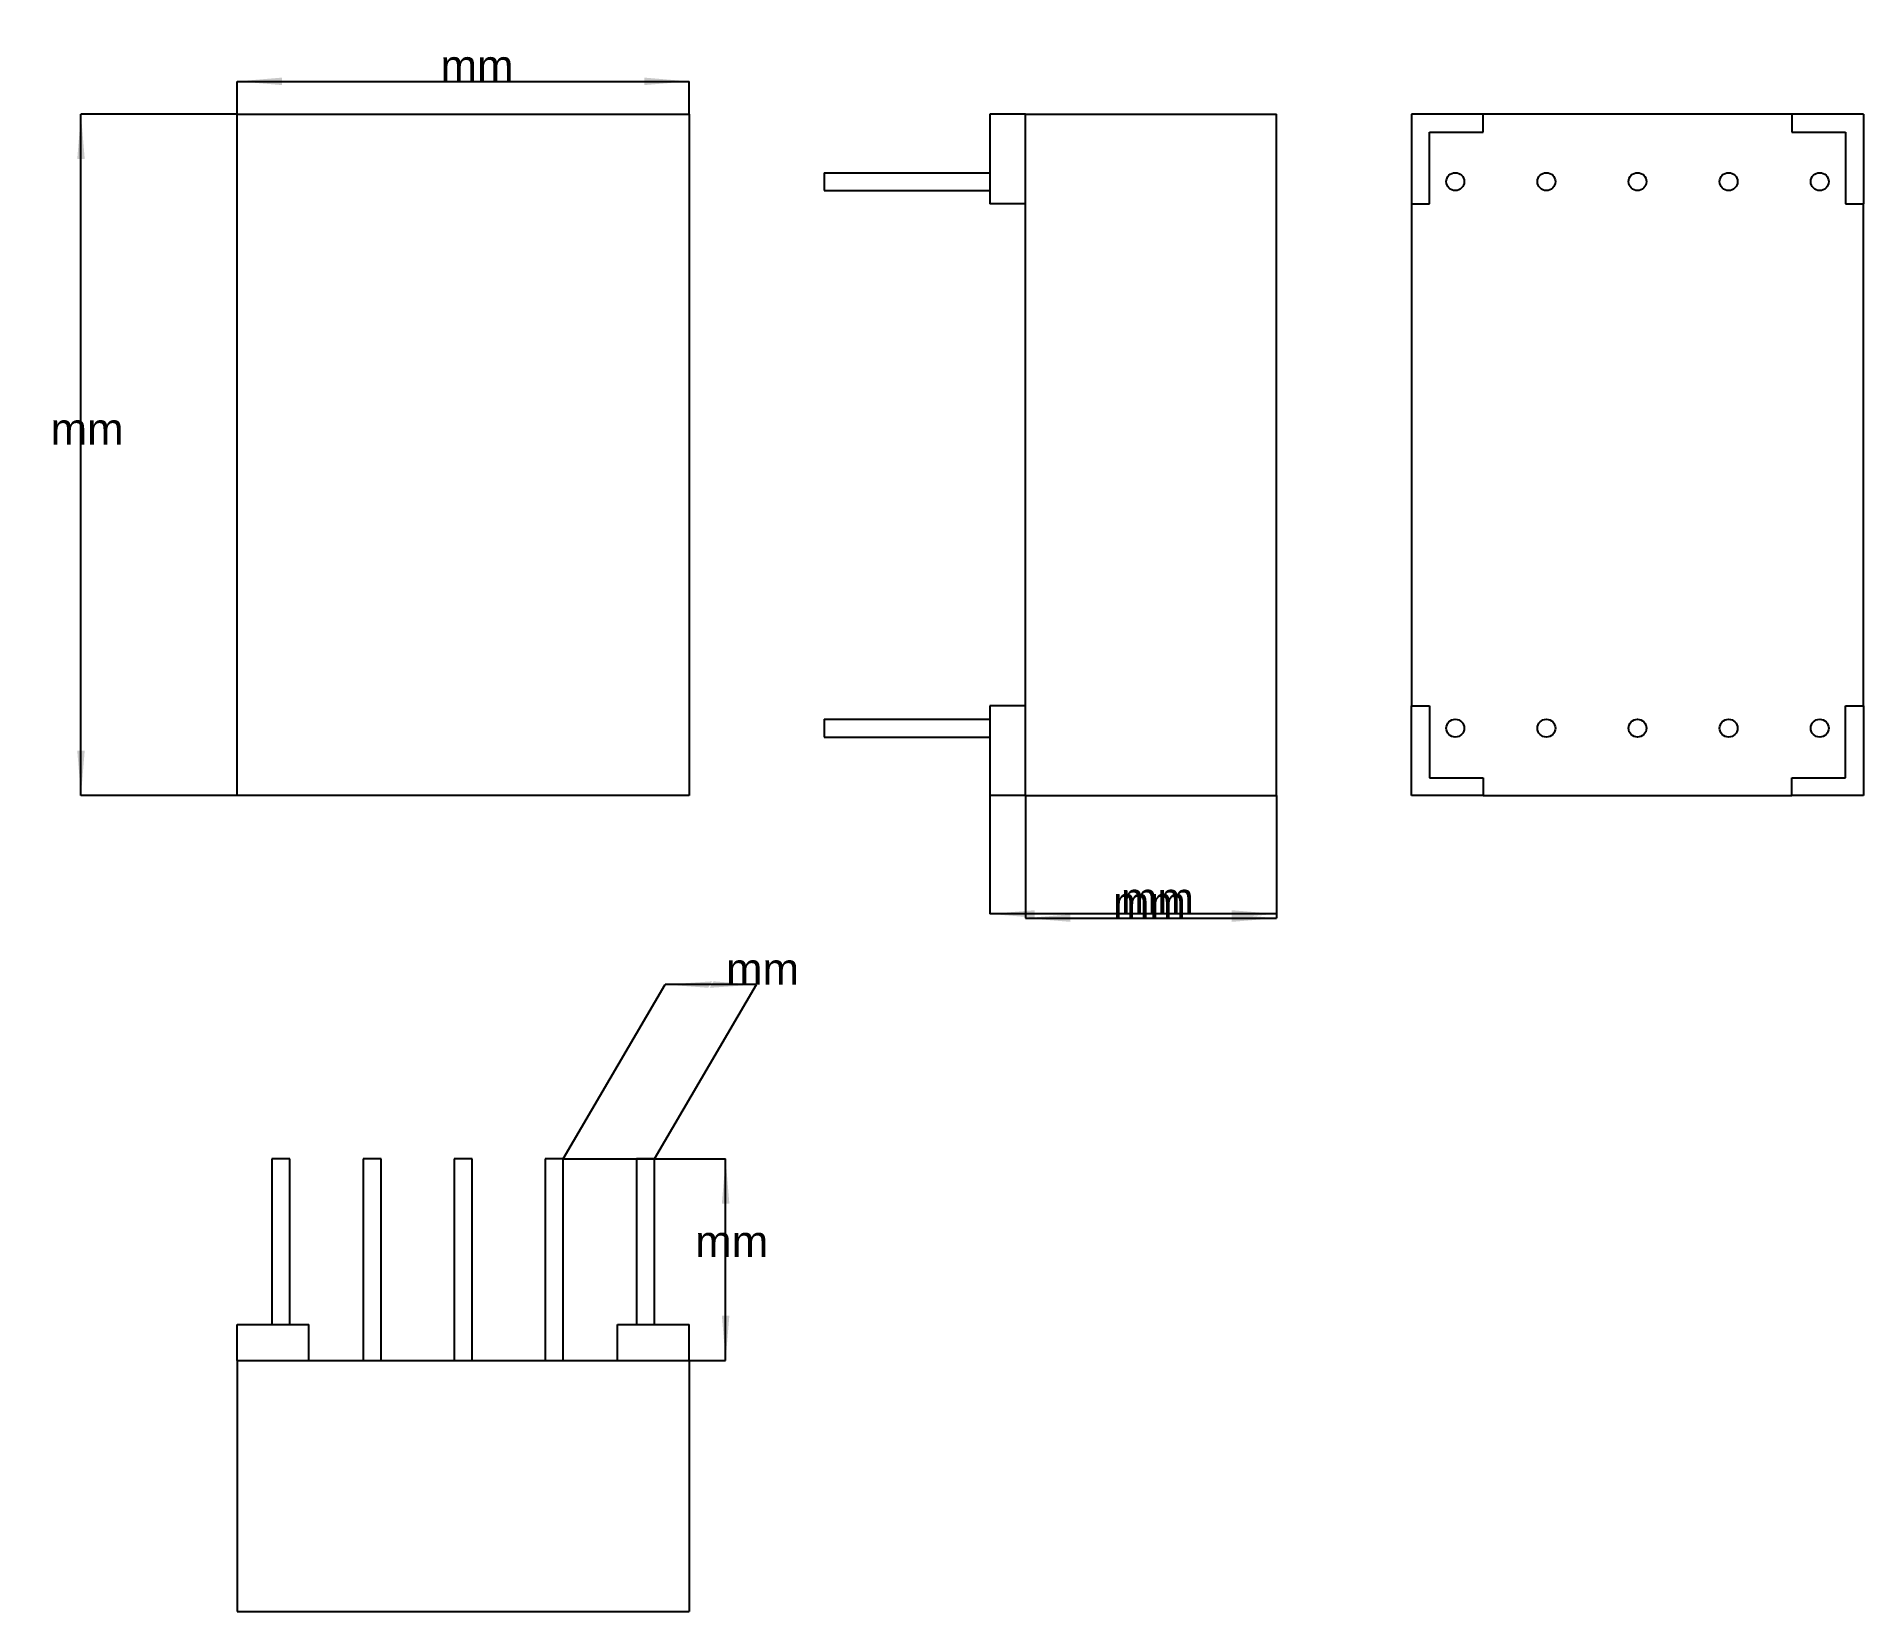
# Model space of a CAD drawing. Extents: x 7 to 211, y 23 to 198.
import ezdxf
from ezdxf.enums import TextEntityAlignment as Align

# ---------------------------------------------------------------- set-up
doc = ezdxf.new("R2010")
doc.units = 0
doc.layers.get('0').update_dxf_attribs({"linetype": 'CONTINUOUS'})
for name, color, linetype in [('Dimension', 7, 'CONTINUOUS'), ('Dimension001', 7, 'CONTINUOUS'), ('Dimension002', 7, 'CONTINUOUS'), ('Dimension003', 7, 'CONTINUOUS'), ('Dimension004', 7, 'CONTINUOUS'), ('Dimension005', 7, 'CONTINUOUS'), ('ProjItem', 7, 'CONTINUOUS'), ('ProjItem002', 7, 'CONTINUOUS'), ('ProjItem003', 7, 'CONTINUOUS'), ('ProjItem004', 7, 'CONTINUOUS')]:
    doc.layers.add(name, color=color, linetype=linetype)
doc.styles.get("Standard").update_dxf_attribs({"font": 'arial.ttf'})
doc.dimstyles.get("Standard").update_dxf_attribs({"dimscale": 0, "dimtxt": 2.5, "dimasz": 2.5, "dimexe": 1.25, "dimexo": 0.625, "dimtad": 1, "dimtxsty": 'STANDARD', "dimcen": 2.5, "dimazin": 3, "dimtfac": 1, "dimtmove": 0, "dimatfit": 3})

# ---------------------------------------------------------------- blocks, each defined once
blk = doc.blocks.new('*Dimension')
at = {"color": 0}
for points in [[(12.4168, 184.506), (11.5835, 184.506), (12.0001, 189.506)], [(12.4168, 118.506), (11.5835, 118.506), (12.0001, 113.506)]]:
    blk.add_solid(points, dxfattribs=at)
at = {"layer": 'Dimension'}
for p, q in [((29.421, 189.506), (12.0001, 189.506)), ((12.0001, 113.506), (12.0001, 189.506)), ((29.421, 113.506), (12.0001, 113.506))]:
    blk.add_line(p, q, dxfattribs=at)
blk.add_text(' mm', height=3.5, dxfattribs=at).set_placement((12.0001, 152.662), align=Align.CENTER)
blk = doc.blocks.new('*Dimension001')
at = {"color": 0}
for points in [[(34.421, 192.755), (34.421, 193.589), (29.421, 193.172)], [(74.821, 192.755), (74.821, 193.589), (79.821, 193.172)]]:
    blk.add_solid(points, dxfattribs=at)
at = {"layer": 'Dimension001'}
for p, q in [((29.421, 189.506), (29.421, 193.172)), ((29.421, 193.172), (79.821, 193.172)), ((79.821, 189.506), (79.821, 193.172))]:
    blk.add_line(p, q, dxfattribs=at)
blk.add_text(' mm', height=3.5, dxfattribs=at).set_placement((55.4876, 193.172), align=Align.CENTER)
blk = doc.blocks.new('*Dimension002')
at = {"color": 0}
for points in [[(83.473, 67.9862), (84.3064, 67.9862), (83.8897, 72.9862)], [(83.473, 55.5062), (84.3064, 55.5062), (83.8897, 50.5062)]]:
    blk.add_solid(points, dxfattribs=at)
at = {"layer": 'Dimension002'}
for p, q in [((65.781, 72.9862), (83.8897, 72.9862)), ((83.8897, 50.5062), (83.8897, 72.9862)), ((65.781, 50.5062), (83.8897, 50.5062))]:
    blk.add_line(p, q, dxfattribs=at)
blk.add_text(' mm', height=3.5, dxfattribs=at).set_placement((83.8897, 62.035), align=Align.CENTER)
blk = doc.blocks.new('*Dimension003')
at = {"color": 0}
for points in [[(122.341, 100.257), (122.341, 99.4238), (117.341, 99.8404)], [(140.341, 100.257), (140.341, 99.4238), (145.341, 99.8404)]]:
    blk.add_solid(points, dxfattribs=at)
at = {"layer": 'Dimension003'}
for p, q in [((117.341, 113.506), (117.341, 99.8404)), ((145.341, 113.506), (145.341, 99.8404)), ((117.341, 99.8404), (145.341, 99.8404))]:
    blk.add_line(p, q, dxfattribs=at)
blk.add_text(' mm', height=3.5, dxfattribs=at).set_placement((130.474, 99.8404), align=Align.CENTER)
blk = doc.blocks.new('*Dimension004')
at = {"color": 0}
for points in [[(118.341, 100.725), (118.341, 99.8914), (113.341, 100.308)], [(140.341, 100.725), (140.341, 99.8914), (145.341, 100.308)]]:
    blk.add_solid(points, dxfattribs=at)
at = {"layer": 'Dimension004'}
for p, q in [((113.341, 113.506), (113.341, 100.308)), ((145.341, 113.506), (145.341, 100.308)), ((145.341, 100.308), (113.341, 100.308))]:
    blk.add_line(p, q, dxfattribs=at)
blk.add_text(' mm', height=3.5, dxfattribs=at).set_placement((131.363, 100.308), align=Align.CENTER)
blk = doc.blocks.new('*Dimension005')
at = {"color": 0}
for points in [[(81.9554, 92.0695), (82.3765, 92.7887), (77.166, 92.4291)], [(82.1154, 92.0695), (82.5365, 92.7887), (87.326, 92.4291)]]:
    blk.add_solid(points, dxfattribs=at)
at = {"layer": 'Dimension005'}
for p, q in [((65.781, 72.9862), (77.166, 92.4291)), ((75.941, 72.9862), (87.326, 92.4291)), ((87.326, 92.4291), (77.166, 92.4291))]:
    blk.add_line(p, q, dxfattribs=at)
blk.add_text(' mm', height=3.5, dxfattribs=at).set_placement((87.326, 92.4291), align=Align.CENTER)

msp = doc.modelspace()

# ---------------------------------------------------------------- linework, layer by layer
at = {"layer": 'ProjItem'}
for p, q in [((29.421, 189.506), (79.821, 189.506)), ((29.421, 113.506), (29.421, 189.506)), ((79.821, 189.506), (79.821, 113.506)), ((79.821, 113.506), (29.421, 113.506))]:
    msp.add_line(p, q, dxfattribs=at)
at = {"layer": 'ProjItem002'}
for p, q in [((117.341, 189.506), (113.341, 189.506)), ((113.341, 189.506), (113.341, 179.506)), ((117.341, 189.506), (145.341, 189.506)), ((117.341, 179.506), (117.341, 189.506)), ((145.341, 113.506), (145.341, 189.506)), ((94.861, 182.986), (113.341, 182.986)), ((94.861, 180.986), (113.341, 180.986)), ((117.341, 179.506), (113.341, 179.506)), ((117.341, 123.506), (117.341, 179.506)), ((117.341, 123.506), (113.341, 123.506)), ((113.341, 123.506), (113.341, 113.506)), ((117.341, 113.506), (117.341, 123.506)), ((94.861, 122.026), (113.341, 122.026)), ((94.861, 120.026), (113.341, 120.026)), ((117.341, 113.506), (113.341, 113.506)), ((117.341, 113.506), (145.341, 113.506))]:
    msp.add_line(p, q, dxfattribs=at)
for points in [[(94.861, 182.986), (94.861, 182.961), (94.861, 182.887), (94.861, 182.768), (94.861, 182.61), (94.861, 182.42), (94.861, 182.209), (94.861, 181.986), (94.861, 181.764), (94.861, 181.552), (94.861, 181.363), (94.861, 181.204), (94.861, 181.085), (94.861, 181.011), (94.861, 180.986)], [(94.861, 122.026), (94.861, 122.001), (94.861, 121.927), (94.861, 121.808), (94.861, 121.65), (94.861, 121.46), (94.861, 121.249), (94.861, 121.026), (94.861, 120.804), (94.861, 120.592), (94.861, 120.403), (94.861, 120.244), (94.861, 120.125), (94.861, 120.051), (94.861, 120.026)]]:
    msp.add_open_spline(points, degree=1, knots=[1.5708, 1.5708, 1.7952, 2.0196, 2.24399, 2.46839, 2.69279, 2.91719, 3.14159, 3.36599, 3.59039, 3.81479, 4.03919, 4.26359, 4.48799, 4.71239, 4.71239], dxfattribs=at)
at = {"layer": 'ProjItem003'}
for p, q in [((168.381, 189.506), (160.381, 189.506)), ((160.381, 189.506), (160.381, 179.506)), ((202.781, 189.506), (168.381, 189.506)), ((168.381, 187.506), (168.381, 189.506)), ((210.781, 189.506), (202.781, 189.506)), ((202.781, 189.506), (202.781, 187.506)), ((210.781, 189.506), (210.781, 179.506)), ((162.381, 179.506), (162.381, 187.506)), ((162.381, 187.506), (168.381, 187.506)), ((202.781, 187.506), (208.781, 187.506)), ((208.781, 187.506), (208.781, 179.506)), ((160.381, 179.506), (160.381, 123.506)), ((160.381, 179.506), (162.381, 179.506)), ((208.781, 179.506), (210.781, 179.506)), ((210.781, 123.506), (210.781, 179.506)), ((160.381, 113.506), (160.381, 123.506)), ((160.381, 123.506), (162.381, 123.506)), ((162.381, 123.506), (162.381, 115.506)), ((208.781, 123.506), (210.781, 123.506)), ((208.781, 115.506), (208.781, 123.506)), ((210.781, 123.506), (210.781, 113.506)), ((162.381, 115.506), (168.381, 115.506)), ((168.381, 115.506), (168.381, 113.506)), ((202.781, 115.506), (208.781, 115.506)), ((202.781, 113.506), (202.781, 115.506)), ((168.381, 113.506), (160.381, 113.506)), ((168.381, 113.506), (202.781, 113.506)), ((210.781, 113.506), (202.781, 113.506))]:
    msp.add_line(p, q, dxfattribs=at)
for centre in [(165.261, 181.986), (175.421, 181.986), (185.581, 181.986), (195.741, 181.986), (205.901, 181.986), (165.261, 121.026), (175.421, 121.026), (185.581, 121.026), (195.741, 121.026), (205.901, 121.026)]:
    msp.add_circle(centre, 1, dxfattribs=at)
at = {"layer": 'ProjItem004'}
for p, q in [((33.301, 72.9862), (33.301, 54.5062)), ((35.301, 54.5062), (35.301, 72.9862)), ((43.461, 72.9862), (43.461, 50.5062)), ((45.461, 50.5062), (45.461, 72.9862)), ((53.621, 72.9862), (53.621, 50.5062)), ((55.621, 50.5062), (55.621, 72.9862)), ((63.781, 72.9862), (63.781, 50.5062)), ((65.781, 50.5062), (65.781, 72.9862)), ((73.941, 72.9862), (73.941, 54.5062)), ((75.941, 54.5062), (75.941, 72.9862)), ((29.421, 50.5062), (29.421, 54.5062)), ((29.421, 54.5062), (37.421, 54.5062)), ((37.421, 50.5062), (37.421, 54.5062)), ((71.821, 50.5062), (71.821, 54.5062)), ((71.821, 54.5062), (79.821, 54.5062)), ((79.821, 50.5062), (79.821, 54.5062)), ((29.421, 50.5062), (29.421, 22.5062)), ((29.421, 50.5062), (37.421, 50.5062)), ((37.421, 50.5062), (71.821, 50.5062)), ((71.821, 50.5062), (79.821, 50.5062)), ((79.821, 50.5062), (79.821, 22.5062)), ((29.421, 22.5062), (79.821, 22.5062))]:
    msp.add_line(p, q, dxfattribs=at)
for points in [[(35.301, 72.9862), (35.276, 72.9862), (35.202, 72.9862), (35.0829, 72.9862), (34.9245, 72.9862), (34.7349, 72.9862), (34.5236, 72.9862), (34.301, 72.9862), (34.0785, 72.9862), (33.8672, 72.9862), (33.6776, 72.9862), (33.5192, 72.9862), (33.4001, 72.9862), (33.3261, 72.9862), (33.301, 72.9862)], [(45.461, 72.9862), (45.436, 72.9862), (45.362, 72.9862), (45.2429, 72.9862), (45.0845, 72.9862), (44.8949, 72.9862), (44.6836, 72.9862), (44.461, 72.9862), (44.2385, 72.9862), (44.0272, 72.9862), (43.8376, 72.9862), (43.6792, 72.9862), (43.5601, 72.9862), (43.4861, 72.9862), (43.461, 72.9862)], [(55.621, 72.9862), (55.596, 72.9862), (55.522, 72.9862), (55.4029, 72.9862), (55.2445, 72.9862), (55.0549, 72.9862), (54.8436, 72.9862), (54.621, 72.9862), (54.3985, 72.9862), (54.1872, 72.9862), (53.9976, 72.9862), (53.8392, 72.9862), (53.7201, 72.9862), (53.6461, 72.9862), (53.621, 72.9862)], [(65.781, 72.9862), (65.756, 72.9862), (65.682, 72.9862), (65.5629, 72.9862), (65.4045, 72.9862), (65.2149, 72.9862), (65.0036, 72.9862), (64.781, 72.9862), (64.5585, 72.9862), (64.3472, 72.9862), (64.1576, 72.9862), (63.9992, 72.9862), (63.8801, 72.9862), (63.8061, 72.9862), (63.781, 72.9862)], [(75.941, 72.9862), (75.916, 72.9862), (75.842, 72.9862), (75.7229, 72.9862), (75.5645, 72.9862), (75.3749, 72.9862), (75.1636, 72.9862), (74.941, 72.9862), (74.7185, 72.9862), (74.5072, 72.9862), (74.3176, 72.9862), (74.1592, 72.9862), (74.0401, 72.9862), (73.9661, 72.9862), (73.941, 72.9862)]]:
    msp.add_open_spline(points, degree=1, knots=[0, 0, 0.224399, 0.448799, 0.673198, 0.897598, 1.122, 1.3464, 1.5708, 1.7952, 2.0196, 2.24399, 2.46839, 2.69279, 2.91719, 3.14159, 3.14159], dxfattribs=at)

# ---------------------------------------------------------------- dimensions: what is measured, and where the dimension line sits
at = {"layer": 'Dimension'}
dim = msp.add_aligned_dim(p1=(29.421, 113.506), p2=(29.421, 189.506), distance=17.4209, text=' mm', dimstyle='STANDARD', dxfattribs=at)
dim.commit()
dim.dimension.update_dxf_attribs({"geometry": '*Dimension', "text_midpoint": (17.0001, 152.662)})
at = {"layer": 'Dimension001'}
dim = msp.add_aligned_dim(p1=(29.421, 189.506), p2=(79.821, 189.506), distance=3.666, text=' mm', dimstyle='STANDARD', dxfattribs=at)
dim.commit()
dim.dimension.update_dxf_attribs({"geometry": '*Dimension001', "text_midpoint": (55.4876, 198.172)})
at = {"layer": 'Dimension002'}
dim = msp.add_aligned_dim(p1=(65.781, 50.5062), p2=(65.781, 72.9862), distance=-18.1087, text=' mm', dimstyle='STANDARD', dxfattribs=at)
dim.commit()
dim.dimension.update_dxf_attribs({"geometry": '*Dimension002', "text_midpoint": (88.8897, 62.035)})
at = {"layer": 'Dimension003'}
dim = msp.add_aligned_dim(p1=(117.341, 113.506), p2=(145.341, 113.506), distance=-13.6656, text=' mm', dimstyle='STANDARD', dxfattribs=at)
dim.commit()
dim.dimension.update_dxf_attribs({"geometry": '*Dimension003', "text_midpoint": (130.474, 104.84)})
at = {"layer": 'Dimension004'}
dim = msp.add_aligned_dim(p1=(145.341, 113.506), p2=(113.341, 113.506), distance=13.198, text=' mm', dimstyle='STANDARD', dxfattribs=at)
dim.commit()
dim.dimension.update_dxf_attribs({"geometry": '*Dimension004', "text_midpoint": (131.363, 95.3081)})
at = {"layer": 'Dimension005'}
dim = msp.add_aligned_dim(p1=(75.941, 72.9862), p2=(65.781, 72.9862), distance=-19.4429, text=' mm', dimstyle='STANDARD', dxfattribs=at)
dim.commit()
dim.dimension.update_dxf_attribs({"geometry": '*Dimension005', "text_midpoint": (87.326, 87.4291)})

doc.saveas('drawing.dxf')
